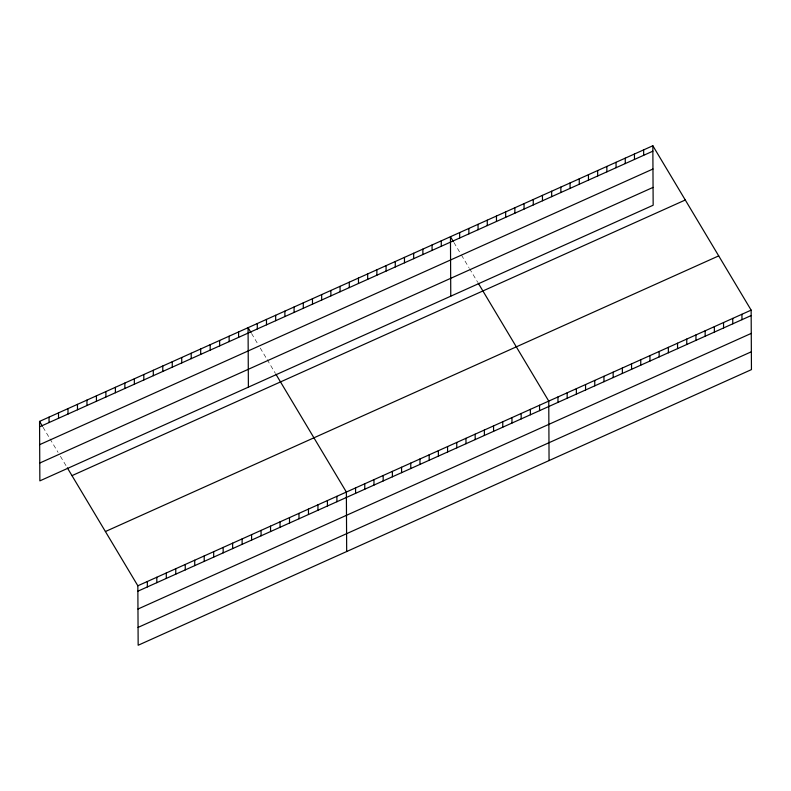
<?xml version="1.0" encoding="UTF-8"?>
<svg xmlns="http://www.w3.org/2000/svg" width="791" height="791" viewBox="0 0 791 791"><rect width="100%" height="100%" fill="white"/><g stroke="black" fill="none" stroke-linecap="round" stroke-linejoin="round"><path stroke-width="0.59" stroke-dasharray="3.96 2.97" d="M453.935 242.521L460.886 254.148M461.46 255.117L468.994 267.714M469.567 268.683L477.685 282.239M251.548 333.486L257.342 343.175M260.229 348.02L266.607 358.669M267.18 359.638L275.298 373.204M43.021 427.209L48.815 436.889M49.971 438.827L58.089 452.393M60.403 456.269L66.77 466.917"/><path stroke-width="1.19" d="M652.842 145.752L653.158 205.225L39.857 480.869L39.55 421.395L652.842 145.752L751.143 310.131L751.45 369.605L138.158 645.248L137.842 585.775L67.354 467.886M39.58 426.814L652.872 151.17M39.669 444.651L652.961 169.007M39.768 463.032L653.059 187.388M71.991 475.638L685.283 199.994M105.411 531.532L718.703 255.889M137.842 585.775L751.143 310.131M137.871 591.193L751.163 315.55M137.97 609.03L751.262 333.387M138.059 627.411L751.361 351.768M453.352 241.562L450.455 236.717L450.771 296.19M478.258 283.208L548.756 401.096L549.063 460.57M250.965 332.517L248.067 327.672L248.384 387.155M275.871 374.173L346.369 492.051L346.676 551.535M39.55 421.395L42.447 426.24M741.938 314.264L741.968 319.693M732.743 318.397L732.773 323.826M723.538 322.54L723.567 327.958M714.342 326.673L714.372 332.091M705.137 330.806L705.167 336.224M695.942 334.939L695.971 340.357M686.746 339.072L686.776 344.5M677.541 343.205L677.571 348.633M668.346 347.348L668.375 352.766M659.14 351.481L659.17 356.899M649.945 355.614L649.975 361.032M643.647 149.885L643.676 155.313M640.75 359.747L640.769 365.165M634.441 154.018L634.471 159.446M631.544 363.88L631.574 369.308M625.246 158.151L625.276 163.579M622.349 368.013L622.379 373.441M616.041 162.293L616.07 167.712M613.144 372.156L613.173 377.574M606.845 166.426L606.875 171.845M603.948 376.289L603.978 381.707M597.65 170.559L597.68 175.978M594.753 380.422L594.773 385.84M588.445 174.692L588.474 180.121M585.548 384.555L585.577 389.973M579.249 178.825L579.279 184.254M576.352 388.688L576.382 394.116M570.044 182.958L570.074 188.387M567.147 392.82L567.177 398.249M560.849 187.101L560.878 192.52M557.952 396.963L557.981 402.382M551.653 191.234L551.683 196.652M542.448 195.367L542.478 200.785M539.551 405.229L539.581 410.648M533.253 199.5L533.282 204.928M530.356 409.362L530.385 414.781M524.047 203.633L524.077 209.061M521.15 413.495L521.18 418.923M514.852 207.766L514.882 213.194M511.955 417.628L511.985 423.056M505.657 211.909L505.676 217.327M502.76 421.771L502.779 427.189M496.451 216.042L496.481 221.46M493.554 425.904L493.584 431.322M487.256 220.175L487.286 225.593M484.359 430.037L484.389 435.455M478.051 224.308L478.08 229.736M475.154 434.17L475.183 439.588M468.855 228.441L468.885 233.869M465.958 438.303L465.988 443.731M459.66 232.584L459.68 238.002M456.753 442.436L456.783 447.864M447.558 446.579L447.587 451.997M441.259 240.85L441.289 246.268M438.362 450.712L438.392 456.13M432.054 244.983L432.084 250.401M429.157 454.845L429.187 460.263M422.859 249.116L422.888 254.544M419.962 458.978L419.991 464.396M413.663 253.249L413.683 258.677M410.756 463.111L410.786 468.539M404.458 257.391L404.488 262.81M401.561 467.244L401.591 472.672M395.263 261.524L395.292 266.943M392.366 471.387L392.395 476.805M386.057 265.657L386.087 271.076M383.16 475.52L383.19 480.938M376.862 269.79L376.892 275.209M373.965 479.653L373.995 485.071M367.667 273.923L367.686 279.352M364.76 483.785L364.789 489.204M358.461 278.056L358.491 283.485M355.564 487.918L355.594 493.347M349.266 282.199L349.296 287.617M340.061 286.332L340.09 291.75M336.887 496.313L336.917 501.741M330.865 290.465L330.895 295.883M327.405 500.574L327.434 505.993M321.66 294.598L321.69 300.016M317.933 504.836L317.962 510.254M312.465 298.731L312.494 304.159M308.45 509.097L308.48 514.516M303.269 302.864L303.299 308.292M298.978 513.359L298.998 518.777M294.064 307.007L294.094 312.425M289.496 517.611L289.526 523.039M284.869 311.14L284.898 316.558M280.014 521.872L280.044 527.3M275.663 315.273L275.693 320.691M270.542 526.134L270.571 531.562M266.468 319.406L266.498 324.824M261.06 530.395L261.089 535.814M257.273 323.539L257.302 328.967M251.587 534.657L251.607 540.075M242.105 538.918L242.135 544.337M238.595 331.933L238.615 337.361M232.623 543.17L232.653 548.598M229.113 336.195L229.143 341.613M223.151 547.431L223.181 552.86M219.631 340.456L219.661 345.875M213.669 551.693L213.699 557.121M210.159 344.718L210.188 350.136M204.197 555.954L204.216 561.373M200.677 348.979L200.706 354.398M194.715 560.216L194.744 565.634M191.204 353.231L191.224 358.659M185.232 564.477L185.262 569.896M181.722 357.492L181.752 362.921M175.76 568.739L175.79 574.157M172.24 361.754L172.27 367.172M166.278 572.991L166.308 578.419M162.768 366.015L162.798 371.434M156.806 577.252L156.826 582.68M153.286 370.277L153.316 375.695M147.324 581.514L147.353 586.932M143.814 374.538L143.833 379.957M134.332 378.79L134.361 384.218M124.849 383.052L124.879 388.48M115.377 387.313L115.407 392.741M105.895 391.575L105.925 396.993M96.423 395.836L96.443 401.255M86.941 400.098L86.97 405.516M77.459 404.349L77.488 409.778M67.986 408.611L68.016 414.039M58.504 412.872L58.534 418.301M49.032 417.134L49.052 422.552"/></g></svg>
